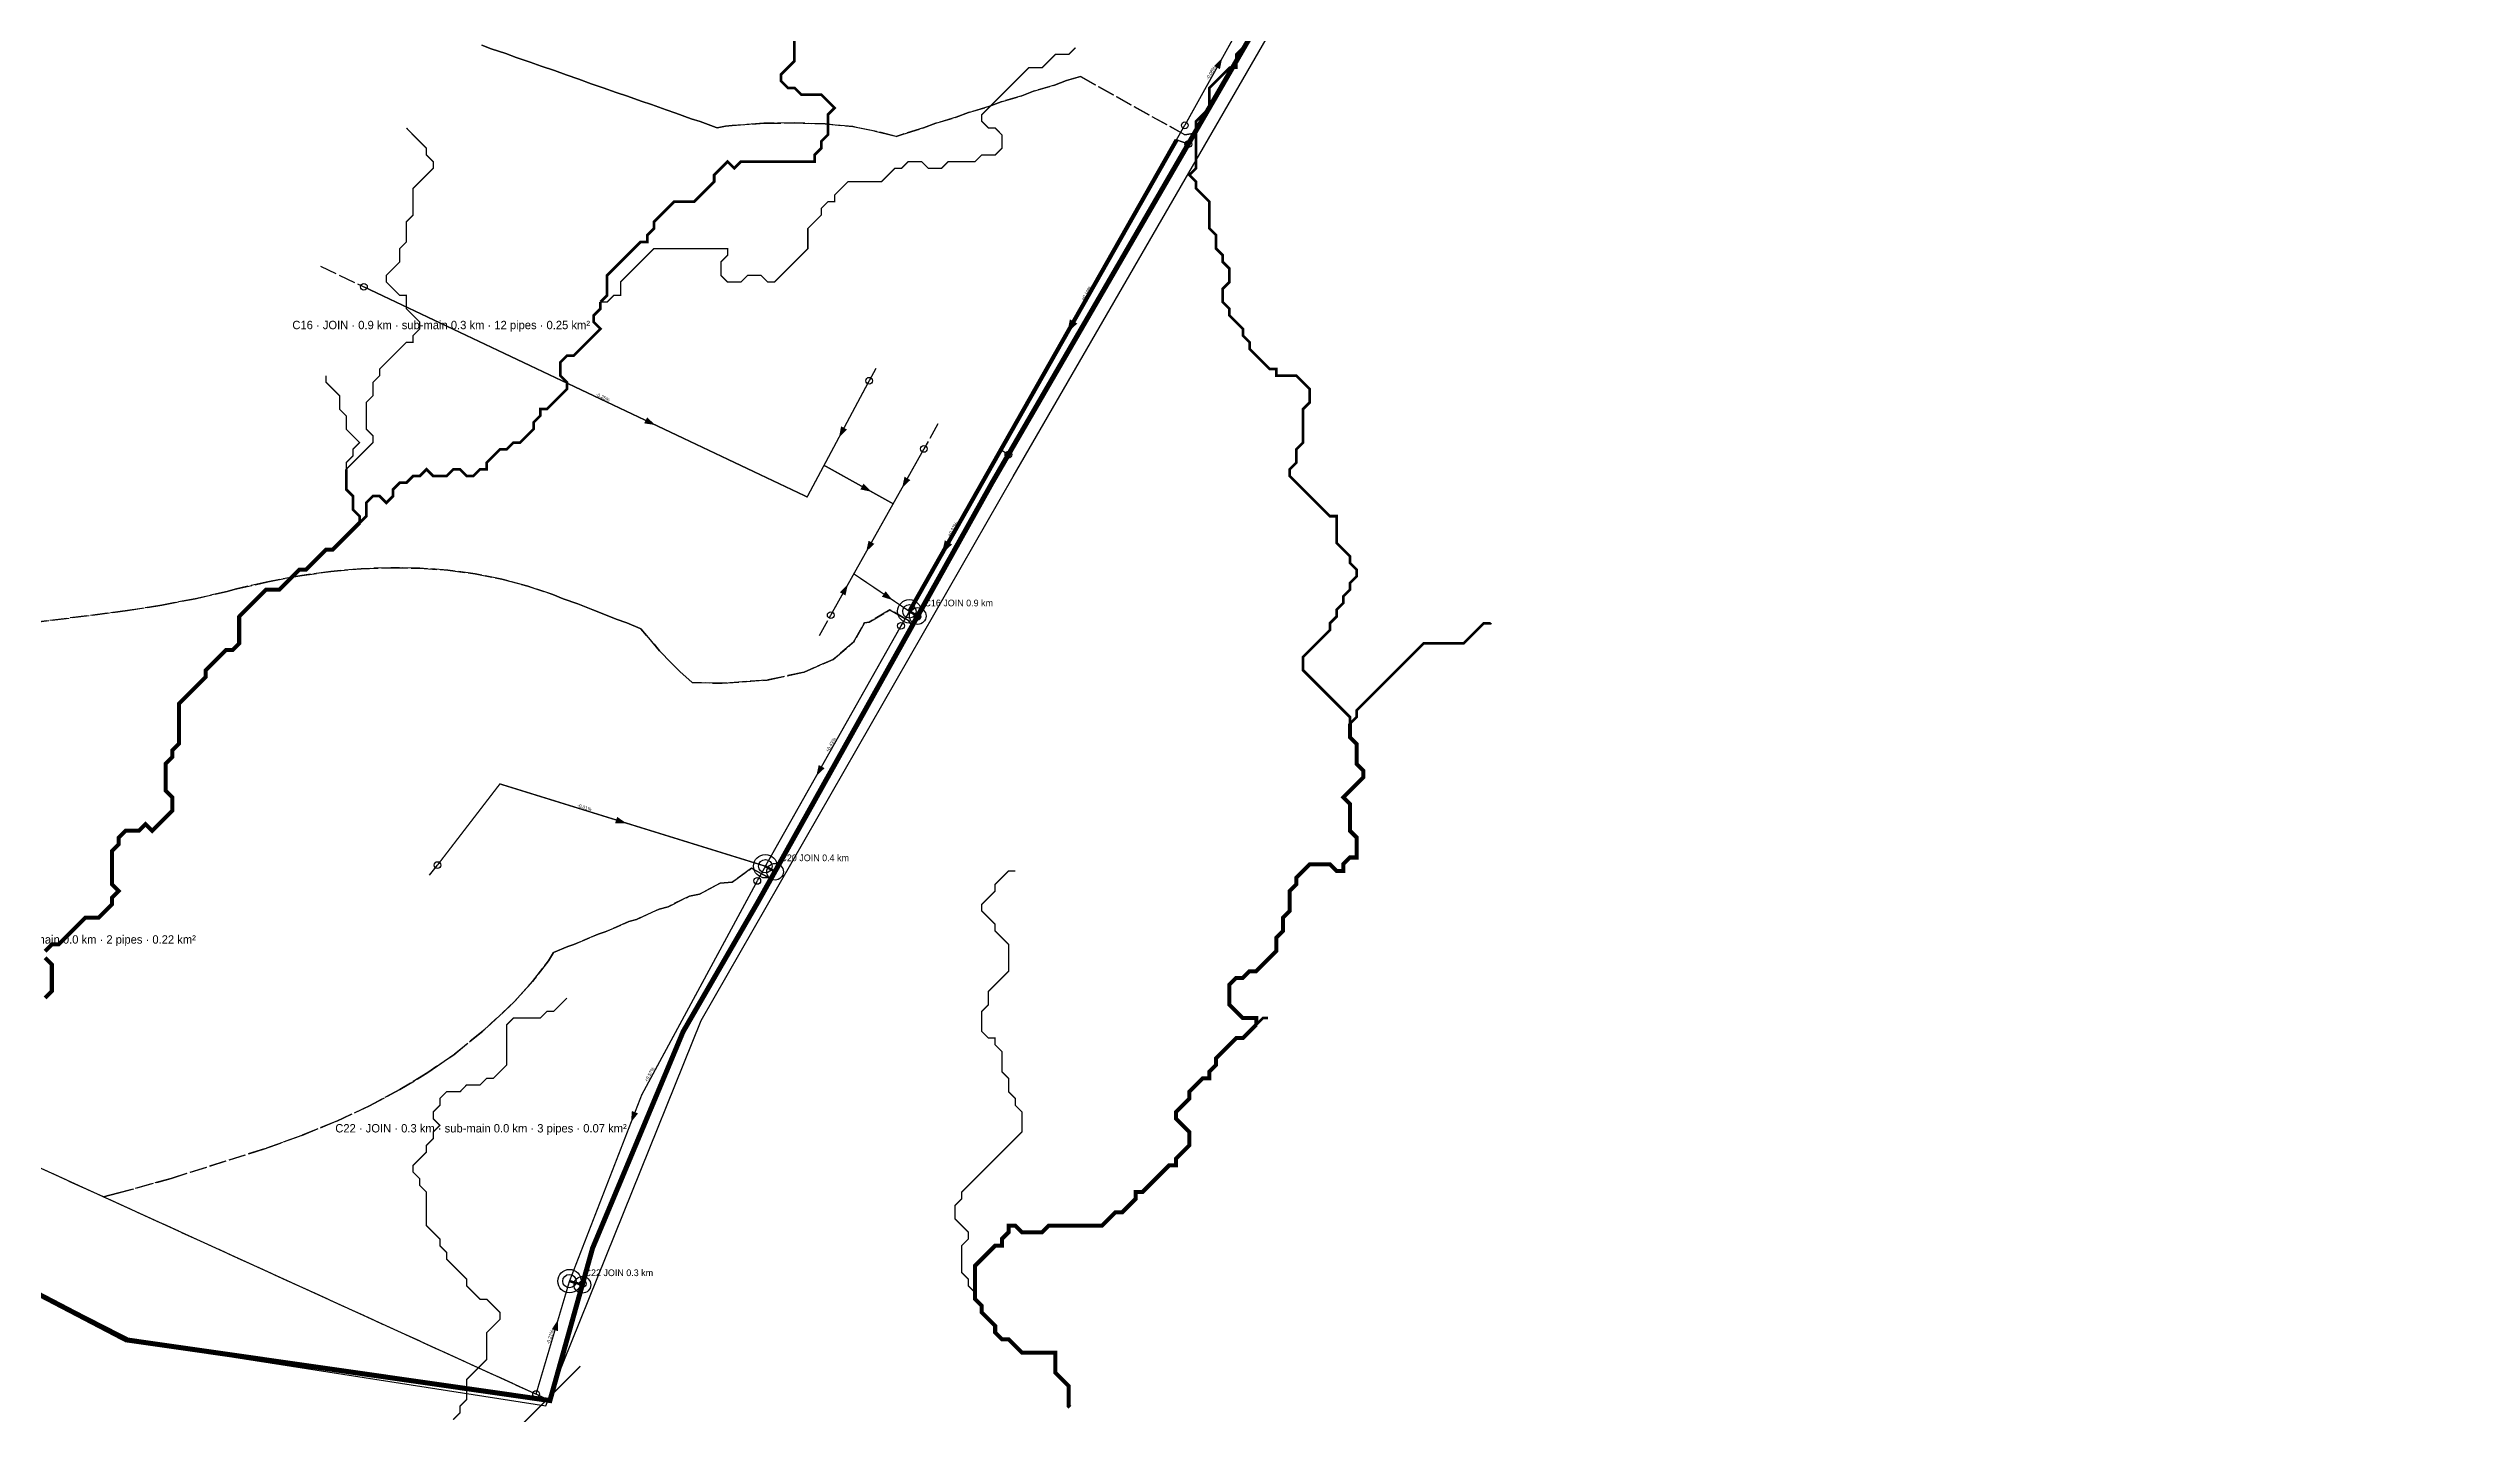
# Model space of a CAD drawing. Header units: metres. Extents: x 442821 to 452274, y 2561971 to 2571293.
# Drawn here: x 445417 to 446866, y 2563154 to 2563971 of the extents above; entities that cross this region are included whole.
import ezdxf
from ezdxf.enums import TextEntityAlignment as Align

# ---------------------------------------------------------------- set-up
doc = ezdxf.new("R2010")
doc.units = ezdxf.units.M
doc.header["$LTSCALE"] = 8
doc.linetypes.add('DASHDOT', pattern=[3.556, 2.54, -0.508, 0, -0.508])
doc.linetypes.add('DASHED', pattern=[1.524, 1.27, -0.254])
for name, color, linetype in [('A_ARROWS', 7, 'Continuous'), ('A_BRANCH', 7, 'Continuous'), ('A_BUILT_2006', 252, 'Continuous'), ('A_CATCH_LABEL', 7, 'Continuous'), ('A_CATCHMENTS', 7, 'Continuous'), ('A_ENVELOPE', 3, 'Continuous'), ('A_GRADIENT', 8, 'Continuous'), ('A_HEAD_GAP', 8, 'Continuous'), ('A_HEADS', 8, 'Continuous'), ('A_JOIN_LINK', 6, 'Continuous'), ('A_LATERAL', 7, 'Continuous'), ('A_MAIN_PIPE', 5, 'Continuous'), ('A_OUTLET_LABEL', 7, 'Continuous'), ('A_OUTLETS', 7, 'Continuous'), ('A_STREAMS', 5, 'Continuous'), ('A_SUBMAIN', 7, 'Continuous')]:
    doc.layers.add(name, color=color, linetype=linetype)

msp = doc.modelspace()

# ---------------------------------------------------------------- linework, layer by layer
at = {"layer": 'A_ARROWS', "color": 3}
for points in [[(446119, 2563965.1), (446117.7, 2563958.5), (446114.2, 2563960.4)], [(445876.4, 2563535.9), (445877.8, 2563542.4), (445881.3, 2563540.5)], [(445762.8, 2563507.6), (445756.1, 2563507.6), (445757.3, 2563511.4)]]:
    msp.add_solid(points, dxfattribs=at)
at = {"layer": 'A_ARROWS', "color": 1}
for points in [[(446026.3, 2563800.7), (446028, 2563808.9), (446032.4, 2563806.4)], [(445780.1, 2563745.7), (445773.5, 2563746.7), (445775.2, 2563750.3)], [(445889.9, 2563738.3), (445891.2, 2563744.9), (445894.7, 2563743)], [(445909.3, 2563705.8), (445902.7, 2563707.2), (445904.6, 2563710.7)], [(445927.7, 2563708.2), (445929.1, 2563714.8), (445932.6, 2563712.8)], [(445906.2, 2563670), (445907.6, 2563676.5), (445911.1, 2563674.6)], [(445951.4, 2563668.6), (445953.2, 2563676.8), (445957.5, 2563674.3)], [(445895.2, 2563650.3), (445893.8, 2563643.8), (445890.4, 2563645.7)], [(445922, 2563641), (445915.6, 2563643), (445917.8, 2563646.3)]]:
    msp.add_solid(points, dxfattribs=at)
at = {"layer": 'A_ARROWS', "color": 2}
for points in [[(445765.6, 2563328.8), (445766.1, 2563335.5), (445769.8, 2563334.1)], [(445721.9, 2563210.6), (445722, 2563203.9), (445718.2, 2563205)]]:
    msp.add_solid(points, dxfattribs=at)
at = {"layer": 'A_BRANCH', "color": 3, "linetype": 'DASHED', "const_width": 0.8}
for points in [[(446096.7, 2563924.9), (446130.7, 2563986)], [(445927, 2563625.6), (445845.9, 2563481.9)]]:
    msp.add_lwpolyline(points, dxfattribs=at)
at = {"layer": 'A_BRANCH', "color": 2, "const_width": 0.8}
msp.add_lwpolyline([(445841.1, 2563473.1), (445772, 2563345.2), (445728.8, 2563233.8)], dxfattribs=at)
at = {"layer": 'A_BUILT_2006', "color": 252}
msp.add_lwpolyline([(444423.4, 2563343.2), (444431.5, 2563355.3), (444572.9, 2563267.8), (444295.2, 2562786.9), (444363.1, 2562577.1), (444377.7, 2562576.5), (444569.2, 2562604), (444800.1, 2562694.3), (445148.7, 2563361.2), (445469.4, 2563197.5), (445714.6, 2563159.3), (445807.5, 2563389.7), (445994.1, 2563715), (446180.6, 2564037.7), (446320.8, 2564284.9), (446551.4, 2564695.1), (447061.6, 2565726.9)], dxfattribs=at)
at = {"layer": 'A_CATCHMENTS', "color": 3, "linetype": 'DASHED'}
for points in [[(446145.9, 2563995.1), (446102.6, 2563920.3), (446096.8, 2563919.2), (446034.3, 2563954), (446025.9, 2563951.7), (446018.8, 2563948.9), (446006.3, 2563945.3), (445999.2, 2563942.5), (445986.8, 2563938.9), (445979.6, 2563936.1), (445967.3, 2563932.5), (445960, 2563929.8), (445947.8, 2563926.1), (445940.4, 2563923.4), (445928.3, 2563919.7), (445924.1, 2563918.2), (445912.3, 2563921.3), (445898.3, 2563924.1), (445881.6, 2563925.7), (445863.4, 2563926.4), (445844.9, 2563926.1), (445826.1, 2563924.8), (445822, 2563924.3), (445817, 2563923.4), (445816.5, 2563923.6), (445807, 2563927.1), (445801.5, 2563928.8), (445792.4, 2563932.2), (445786.6, 2563934.1), (445777.9, 2563937.3), (445771.7, 2563939.3), (445763.4, 2563942.4), (445756.7, 2563944.5), (445748.9, 2563947.4), (445741.8, 2563949.7), (445734.4, 2563952.5), (445726.8, 2563955), (445719.9, 2563957.6), (445719.9, 2563957.6), (445711.9, 2563960.2), (445705.3, 2563962.7), (445697, 2563965.4), (445690.8, 2563967.8), (445682, 2563970.6), (445676.3, 2563972.8)], [(445213.9, 2563602.8), (445464.5, 2563634.7), (445485.1, 2563638), (445505, 2563641.8), (445524.1, 2563646.2), (445528.9, 2563647.5), (445548.4, 2563652), (445567.5, 2563655.6), (445586.1, 2563658.1), (445604.3, 2563659.8), (445622, 2563660.4), (445639.3, 2563660.1), (445656.1, 2563658.9), (445672.5, 2563656.7), (445688.4, 2563653.5), (445703.9, 2563649.4), (445718.9, 2563644.3), (445725, 2563641.8), (445733.7, 2563638.8), (445742.7, 2563635.1), (445748.4, 2563633.1), (445756.8, 2563629.6), (445763.1, 2563627.4), (445771, 2563624), (445771.5, 2563623.9), (445782.7, 2563610.6), (445794.7, 2563598.3), (445802.2, 2563591.7), (445820, 2563591.3), (445847, 2563593.2), (445869.2, 2563598), (445886.4, 2563605.5), (445898.7, 2563615.8), (445905.2, 2563627.4), (445907.9, 2563627.8), (445920.4, 2563635.1), (445931.7, 2563628.7), (445933.6, 2563625.4), (445875.2, 2563520.9), (445849.3, 2563474.3), (445837.6, 2563480.7), (445826.1, 2563472.3), (445818.9, 2563471.7), (445806.6, 2563465.1), (445800.6, 2563463.9), (445787.7, 2563457.7), (445782.4, 2563456.3), (445768.9, 2563450.1), (445764.2, 2563448.8), (445750.1, 2563442.6), (445746, 2563441.3), (445731.4, 2563435), (445727.8, 2563433.9), (445719.2, 2563430.2), (445716.2, 2563425.4), (445706.7, 2563412.9), (445696, 2563401), (445696, 2563401), (445677.4, 2563383.6), (445659.6, 2563369.2), (445644.1, 2563358.5), (445627.4, 2563348.3), (445609.2, 2563338.6), (445589.6, 2563329.5), (445568.7, 2563320.9), (445546.4, 2563312.9), (445490.6, 2563295.2), (445458.6, 2563286.3), (445450.1, 2563284.2), (445244.5, 2563377.9)]]:
    msp.add_lwpolyline(points, dxfattribs=at)
at = {"layer": 'A_CATCHMENTS', "color": 1, "linetype": 'DASHED'}
msp.add_lwpolyline([(445676.3, 2563972.8), (445682, 2563970.6), (445690.8, 2563967.8), (445697, 2563965.4), (445705.3, 2563962.7), (445711.9, 2563960.2), (445719.9, 2563957.6), (445726.8, 2563955), (445734.4, 2563952.5), (445741.8, 2563949.7), (445748.9, 2563947.4), (445756.7, 2563944.5), (445763.4, 2563942.4), (445771.7, 2563939.3), (445777.9, 2563937.3), (445786.6, 2563934.1), (445792.4, 2563932.2), (445801.5, 2563928.8), (445807, 2563927.1), (445816.5, 2563923.6), (445817, 2563923.4), (445822, 2563924.3), (445826.1, 2563924.8), (445844.9, 2563926.1), (445863.4, 2563926.4), (445881.6, 2563925.7), (445898.3, 2563924.1), (445912.3, 2563921.3), (445924.1, 2563918.2), (445928.3, 2563919.7), (445940.4, 2563923.4), (445947.8, 2563926.1), (445960, 2563929.8), (445967.3, 2563932.5), (445979.6, 2563936.1), (445986.8, 2563938.9), (445999.2, 2563942.5), (446006.3, 2563945.3), (446018.8, 2563948.9), (446025.9, 2563951.7), (446034.3, 2563954), (446096.8, 2563919.2), (446102.6, 2563920.3), (446098.8, 2563913.7), (445991.2, 2563728), (445981.3, 2563710.9), (445936.8, 2563631.1), (445933.6, 2563625.4), (445931.7, 2563628.7), (445920.4, 2563635.1), (445907.9, 2563627.8), (445907.9, 2563627.8), (445905.2, 2563627.4), (445898.7, 2563615.8), (445886.4, 2563605.5), (445869.2, 2563598), (445847, 2563593.2), (445820, 2563591.3), (445802.2, 2563591.7), (445794.7, 2563598.3), (445782.7, 2563610.6), (445771.5, 2563623.9), (445771, 2563624), (445763.1, 2563627.4), (445756.8, 2563629.6), (445748.4, 2563633.1), (445742.7, 2563635.1), (445733.7, 2563638.8), (445725, 2563641.8), (445718.9, 2563644.3), (445703.9, 2563649.4), (445688.4, 2563653.5), (445672.5, 2563656.7), (445656.1, 2563658.9), (445639.3, 2563660.1), (445622, 2563660.4), (445604.3, 2563659.8), (445586.1, 2563658.1), (445567.5, 2563655.6), (445548.4, 2563652), (445528.9, 2563647.5), (445524.1, 2563646.2), (445505, 2563641.8), (445485.1, 2563638), (445464.5, 2563634.7), (445213.9, 2563602.8)], dxfattribs=at)
at = {"layer": 'A_CATCHMENTS', "color": 2, "linetype": 'DASHED'}
msp.add_lwpolyline([(445568.7, 2563320.9), (445589.6, 2563329.5), (445609.2, 2563338.6), (445627.4, 2563348.3), (445644.1, 2563358.5), (445659.6, 2563369.2), (445677.4, 2563383.6), (445696, 2563401), (445706.7, 2563412.9), (445716.2, 2563425.4), (445719.2, 2563430.2), (445727.8, 2563433.9), (445731.4, 2563435), (445746, 2563441.3), (445750.1, 2563442.6), (445764.2, 2563448.8), (445768.9, 2563450.1), (445782.4, 2563456.3), (445787.7, 2563457.7), (445800.6, 2563463.9), (445806.6, 2563465.1), (445818.9, 2563471.7), (445826.1, 2563472.3), (445837.6, 2563480.7), (445849.3, 2563474.3), (445841.6, 2563460.7), (445796.7, 2563382.9), (445742.6, 2563253.5), (445736.7, 2563232.2), (445717.1, 2563162.4), (445450.1, 2563284.2), (445458.6, 2563286.3), (445490.6, 2563295.2), (445546.4, 2563312.9), (445568.7, 2563320.9)], close=True, dxfattribs=at)
at = {"layer": 'A_ENVELOPE', "color": 3}
msp.add_lwpolyline([(446687.5, 2565015.6), (446628.6, 2564893.4), (446563.7, 2564758.7), (446544.7, 2564719.1), (446459.2, 2564552.4), (446431.5, 2564503.8), (446340, 2564343.2), (446237.3, 2564159), (446145.9, 2563995.1), (446098.8, 2563913.7), (445991.2, 2563728), (445981.3, 2563710.9), (445936.8, 2563631.1), (445875.2, 2563520.9), (445841.6, 2563460.7), (445796.7, 2563382.9), (445742.6, 2563253.5), (445736.7, 2563232.2), (445717.1, 2563162.4), (445244.5, 2563377.9), (444873.7, 2562270.3), (443922.9, 2562555.5), (443114.8, 2564922.9)], dxfattribs=at)
at = {"layer": 'A_HEAD_GAP', "color": 8, "linetype": 'DASHED'}
for points in [[(446091.8, 2563916.2), (446096.7, 2563924.9)], [(445580, 2563840.6), (445605.9, 2563828.3)], [(445911.9, 2563779.4), (445908, 2563772.2)], [(445949.1, 2563746.5), (445940.7, 2563731.4)], [(445878.2, 2563619.9), (445885, 2563632)], [(445932, 2563634.3), (445927, 2563625.6)], [(445645.2, 2563476.5), (445649.9, 2563482.6)], [(445845.9, 2563481.9), (445841.1, 2563473.1)]]:
    msp.add_lwpolyline(points, dxfattribs=at)
at = {"layer": 'A_HEADS', "color": 3}
for centre in [(446096.7, 2563924.9), (445927, 2563625.6), (445649.9, 2563482.6)]:
    msp.add_circle(centre, 2, dxfattribs=at)
at = {"layer": 'A_HEADS', "color": 1}
for centre in [(446098.8, 2563913.7), (445605.9, 2563828.3), (445908, 2563772.2), (445940.7, 2563731.4), (445991.2, 2563728), (445885, 2563632), (445936.8, 2563631.1)]:
    msp.add_circle(centre, 2, dxfattribs=at)
at = {"layer": 'A_HEADS', "color": 2}
for centre in [(445841.1, 2563473.1), (445736.7, 2563232.2), (445708.8, 2563166.3)]:
    msp.add_circle(centre, 2, dxfattribs=at)
at = {"layer": 'A_JOIN_LINK', "color": 6, "const_width": 1.5}
for points in [[(445932, 2563634.3), (445937, 2563631.5)], [(445845.9, 2563481.9), (445851.7, 2563478.6)], [(445728.8, 2563233.8), (445736.5, 2563231.6)]]:
    msp.add_lwpolyline(points, dxfattribs=at)
at = {"layer": 'A_JOIN_LINK', "color": 6}
for centre in [(445937, 2563631.5), (445851.7, 2563478.6), (445736.5, 2563231.6)]:
    msp.add_circle(centre, 5, dxfattribs=at)
at = {"layer": 'A_LATERAL', "color": 1, "linetype": 'DASHED', "const_width": 0.8}
for points in [[(446098.8, 2563913.7), (446091.8, 2563916.2)], [(445908, 2563772.2), (445881, 2563721.6)], [(445936.8, 2563631.1), (445932, 2563634.3)]]:
    msp.add_lwpolyline(points, dxfattribs=at)
at = {"layer": 'A_LATERAL', "color": 1, "linetype": 'DASHDOT', "const_width": 0.8}
for points in [[(445605.9, 2563828.3), (445870.9, 2563702.7), (445881, 2563721.6)], [(445991.2, 2563728), (445986.7, 2563730.9)], [(445885, 2563632), (445898.8, 2563656.7)], [(445898.8, 2563656.7), (445932, 2563634.3)]]:
    msp.add_lwpolyline(points, dxfattribs=at)
at = {"layer": 'A_LATERAL', "color": 1, "const_width": 0.8}
for points in [[(445940.7, 2563731.4), (445922.3, 2563698.6)], [(445881, 2563721.6), (445922.3, 2563698.6)], [(445922.3, 2563698.6), (445898.8, 2563656.7)]]:
    msp.add_lwpolyline(points, dxfattribs=at)
at = {"layer": 'A_LATERAL', "color": 3, "linetype": 'DASHED', "const_width": 0.8}
msp.add_lwpolyline([(445649.9, 2563482.6), (445687.2, 2563531.1), (445845.9, 2563481.9)], dxfattribs=at)
at = {"layer": 'A_LATERAL', "color": 2, "linetype": 'DASHDOT', "const_width": 0.8}
for points in [[(445708.8, 2563166.3), (445728.8, 2563233.8)], [(445736.7, 2563232.2), (445728.8, 2563233.8)]]:
    msp.add_lwpolyline(points, dxfattribs=at)
at = {"layer": 'A_MAIN_PIPE', "color": 5, "const_width": 3}
msp.add_lwpolyline([(446687.5, 2565015.6), (446544.7, 2564719.1), (446459.2, 2564552.4), (446340, 2564343.2), (446145.9, 2563995.1), (445981.3, 2563710.9), (445841.6, 2563460.7), (445796.7, 2563382.9), (445742.6, 2563253.5), (445717.1, 2563162.4), (445463.7, 2563198.7), (445149.7, 2563362.7), (444801.7, 2562690.4), (444568.5, 2562596.8), (444339.2, 2562571.3), (444291.8, 2562785.1), (444572.7, 2563268), (444431.5, 2563355.6), (444423, 2563343.3)], dxfattribs=at)
at = {"layer": 'A_OUTLETS', "color": 5}
for centre, radius in [((445932, 2563634.3), 7), ((445932, 2563634.3), 4), ((445845.9, 2563481.9), 7), ((445845.9, 2563481.9), 4), ((445728.8, 2563233.8), 7), ((445728.8, 2563233.8), 4)]:
    msp.add_circle(centre, radius, dxfattribs=at)
at = {"layer": 'A_STREAMS', "color": 5}
for points, const_width in [([(445863.3, 2563975.3), (445863.3, 2563971.3), (445863.3, 2563967.3), (445863.3, 2563963.3), (445859.3, 2563959.3), (445855.3, 2563955.3), (445855.3, 2563951.3), (445859.3, 2563947.3), (445863.3, 2563947.3), (445867.3, 2563943.3), (445871.3, 2563943.3), (445875.3, 2563943.3), (445879.3, 2563943.3), (445883.3, 2563939.3), (445887.3, 2563935.3), (445883.3, 2563931.3), (445883.3, 2563927.3), (445883.3, 2563923.3), (445883.3, 2563919.2), (445879.3, 2563915.2), (445879.3, 2563911.2), (445875.3, 2563907.2), (445875.3, 2563903.2), (445871.3, 2563903.2), (445867.3, 2563903.2), (445863.3, 2563903.2), (445859.3, 2563903.2), (445855.3, 2563903.2), (445851.3, 2563903.2), (445847.3, 2563903.2), (445843.3, 2563903.2), (445839.3, 2563903.2), (445835.3, 2563903.2), (445831.3, 2563903.2), (445827.3, 2563899.2), (445823.3, 2563903.2), (445819.3, 2563899.2), (445815.3, 2563895.2), (445815.3, 2563891.2), (445811.3, 2563887.2), (445807.3, 2563883.2), (445803.3, 2563879.2), (445799.3, 2563879.2), (445795.3, 2563879.2), (445791.3, 2563879.2), (445787.3, 2563875.2), (445783.3, 2563871.2), (445779.3, 2563867.2), (445779.3, 2563863.2), (445775.3, 2563859.2), (445775.3, 2563855.2), (445771.3, 2563855.2), (445767.3, 2563851.2), (445763.3, 2563847.2), (445759.3, 2563843.2), (445755.3, 2563839.2), (445751.3, 2563835.2), (445751.3, 2563831.2), (445751.3, 2563827.2), (445751.3, 2563823.2), (445747.3, 2563819.2)], 1.6), ([(446031.3, 2563971.3), (446027.3, 2563967.3), (446023.3, 2563967.3), (446019.3, 2563967.3), (446015.3, 2563963.3), (446011.3, 2563959.3), (446007.3, 2563959.3), (446003.3, 2563959.3), (445999.3, 2563955.3), (445995.3, 2563951.3), (445991.3, 2563947.3), (445987.3, 2563943.3), (445983.3, 2563939.3), (445979.3, 2563935.3), (445975.3, 2563931.3), (445975.3, 2563927.3), (445979.3, 2563923.3), (445983.3, 2563923.3), (445987.3, 2563919.2), (445987.3, 2563915.2), (445987.3, 2563911.2), (445983.3, 2563907.2), (445979.3, 2563907.2), (445975.3, 2563907.2), (445971.3, 2563903.2), (445967.3, 2563903.2), (445963.3, 2563903.2), (445959.3, 2563903.2), (445955.3, 2563903.2), (445951.3, 2563899.2), (445947.3, 2563899.2), (445943.3, 2563899.2), (445939.3, 2563903.2), (445935.3, 2563903.2), (445931.3, 2563903.2), (445927.3, 2563899.2), (445923.3, 2563899.2), (445919.3, 2563895.2), (445915.3, 2563891.2), (445911.3, 2563891.2), (445907.3, 2563891.2), (445903.3, 2563891.2), (445899.3, 2563891.2), (445895.3, 2563891.2), (445891.3, 2563887.2), (445887.3, 2563883.2), (445887.3, 2563879.2), (445883.3, 2563879.2), (445879.3, 2563875.2), (445879.3, 2563871.2), (445875.3, 2563867.2), (445871.3, 2563863.2), (445871.3, 2563859.2), (445871.3, 2563855.2), (445871.3, 2563851.2), (445867.3, 2563847.2), (445863.3, 2563843.2), (445859.3, 2563839.2), (445855.3, 2563835.2), (445851.3, 2563831.2), (445847.3, 2563831.2), (445843.3, 2563835.2), (445839.3, 2563835.2), (445835.3, 2563835.2), (445831.3, 2563831.2), (445827.3, 2563831.2), (445823.3, 2563831.2), (445819.3, 2563835.2), (445819.3, 2563839.2), (445819.3, 2563843.2), (445823.3, 2563847.2), (445823.3, 2563851.2), (445819.3, 2563851.2), (445815.3, 2563851.2), (445811.3, 2563851.2), (445807.3, 2563851.2), (445803.3, 2563851.2), (445799.3, 2563851.2), (445795.3, 2563851.2), (445791.3, 2563851.2), (445787.3, 2563851.2), (445783.3, 2563851.2), (445779.3, 2563851.2), (445775.3, 2563847.2), (445771.3, 2563843.2), (445767.3, 2563839.2), (445763.3, 2563835.2), (445759.3, 2563831.2), (445759.3, 2563827.2), (445759.3, 2563823.2), (445755.3, 2563823.2), (445751.3, 2563819.2), (445747.3, 2563819.2)], 0.8), ([(446135.4, 2563975.3), (446131.4, 2563971.3), (446127.4, 2563967.3), (446127.4, 2563963.3), (446127.4, 2563959.3), (446123.4, 2563959.3), (446119.4, 2563955.3), (446115.4, 2563951.3), (446111.4, 2563947.3), (446111.4, 2563943.3), (446111.4, 2563939.3), (446111.4, 2563935.3), (446107.4, 2563931.3), (446103.4, 2563927.3), (446103.4, 2563923.3), (446103.4, 2563919.2), (446103.4, 2563915.2), (446103.4, 2563911.2), (446103.4, 2563907.2), (446103.4, 2563903.2), (446103.4, 2563899.2), (446099.4, 2563895.2), (446103.4, 2563891.2), (446103.4, 2563887.2), (446107.4, 2563883.2), (446111.4, 2563879.2), (446111.4, 2563875.2), (446111.4, 2563871.2), (446111.4, 2563867.2), (446111.4, 2563863.2), (446115.4, 2563859.2), (446115.4, 2563855.2), (446115.4, 2563851.2), (446119.4, 2563847.2), (446119.4, 2563843.2), (446123.4, 2563839.2), (446123.4, 2563835.2), (446123.4, 2563831.2), (446119.4, 2563827.2), (446119.4, 2563823.2), (446119.4, 2563819.2), (446123.4, 2563815.2), (446123.4, 2563811.2), (446127.4, 2563807.2), (446131.4, 2563803.2), (446131.4, 2563799.2), (446135.4, 2563795.2), (446135.4, 2563791.2), (446139.4, 2563787.2), (446143.4, 2563783.2), (446147.4, 2563779.2), (446151.4, 2563779.2), (446151.4, 2563775.2), (446155.4, 2563775.2), (446159.4, 2563775.2), (446163.4, 2563775.2), (446167.4, 2563771.2), (446171.4, 2563767.2), (446171.4, 2563763.2), (446171.4, 2563759.2), (446167.4, 2563755.2), (446167.4, 2563751.2), (446167.4, 2563747.2), (446167.4, 2563743.2), (446167.4, 2563739.2), (446167.4, 2563735.2), (446163.4, 2563731.2), (446163.4, 2563727.2), (446163.4, 2563723.2), (446159.4, 2563719.2), (446159.4, 2563715.2), (446163.4, 2563711.2), (446167.4, 2563707.2), (446171.4, 2563703.2), (446175.4, 2563699.2), (446179.4, 2563695.2), (446183.4, 2563691.2), (446187.4, 2563691.2), (446187.4, 2563687.2), (446187.4, 2563683.2), (446187.4, 2563679.2), (446187.4, 2563675.2), (446191.4, 2563671.2), (446195.4, 2563667.2), (446195.4, 2563663.2), (446199.4, 2563659.2), (446199.4, 2563655.2), (446195.4, 2563651.2), (446195.4, 2563647.2), (446191.4, 2563643.2), (446191.4, 2563639.2), (446187.4, 2563635.2), (446187.4, 2563631.1), (446183.4, 2563627.1), (446183.4, 2563623.1), (446179.4, 2563619.1), (446175.4, 2563615.1), (446171.4, 2563611.1), (446167.4, 2563607.1), (446167.4, 2563603.1), (446167.4, 2563599.1), (446171.4, 2563595.1), (446175.4, 2563591.1), (446179.4, 2563587.1), (446183.4, 2563583.1), (446187.4, 2563579.1), (446191.4, 2563575.1), (446195.4, 2563571.1), (446195.4, 2563567.1)], 1.6), ([(445631.3, 2563923.3), (445635.3, 2563919.2), (445639.3, 2563915.2), (445643.3, 2563911.2), (445643.3, 2563907.2), (445647.3, 2563903.2), (445647.3, 2563899.2), (445643.3, 2563895.2), (445639.3, 2563891.2), (445635.3, 2563887.2), (445635.3, 2563883.2), (445635.3, 2563879.2), (445635.3, 2563875.2), (445635.3, 2563871.2), (445631.3, 2563867.2), (445631.3, 2563863.2), (445631.3, 2563859.2), (445631.3, 2563855.2), (445627.3, 2563851.2), (445627.3, 2563847.2), (445627.3, 2563843.2), (445623.3, 2563839.2), (445619.3, 2563835.2), (445619.3, 2563831.2), (445623.3, 2563827.2), (445627.3, 2563823.2), (445631.3, 2563823.2), (445631.3, 2563819.2), (445631.3, 2563815.2), (445635.3, 2563811.2), (445639.3, 2563807.2), (445639.3, 2563803.2), (445635.3, 2563799.2), (445635.3, 2563795.2), (445631.3, 2563795.2), (445627.3, 2563791.2), (445623.3, 2563787.2), (445619.3, 2563783.2), (445615.3, 2563779.2), (445615.3, 2563775.2), (445611.3, 2563771.2), (445611.3, 2563767.2), (445611.3, 2563763.2), (445607.3, 2563759.2), (445607.3, 2563755.2), (445607.3, 2563751.2), (445607.3, 2563747.2), (445607.3, 2563743.2), (445611.3, 2563739.2), (445611.3, 2563735.2), (445607.3, 2563731.2), (445603.3, 2563727.2), (445599.3, 2563723.2), (445595.3, 2563719.2)], 0.8), ([(445747.3, 2563819.2), (445747.3, 2563815.2), (445743.3, 2563811.2), (445743.3, 2563807.2), (445747.3, 2563803.2), (445743.3, 2563799.2), (445739.3, 2563795.2), (445735.3, 2563791.2), (445731.3, 2563787.2), (445727.3, 2563787.2), (445723.3, 2563783.2), (445723.3, 2563779.2), (445723.3, 2563775.2), (445727.3, 2563771.2), (445727.3, 2563767.2), (445723.3, 2563763.2), (445719.3, 2563759.2), (445715.3, 2563755.2), (445711.3, 2563755.2), (445711.3, 2563751.2), (445707.3, 2563747.2), (445707.3, 2563743.2), (445703.3, 2563739.2), (445699.3, 2563735.2), (445695.3, 2563735.2), (445691.3, 2563731.2), (445687.3, 2563731.2), (445683.3, 2563727.2), (445679.3, 2563723.2), (445679.3, 2563719.2), (445675.3, 2563719.2), (445671.3, 2563715.2), (445667.3, 2563715.2), (445663.3, 2563719.2), (445659.3, 2563719.2), (445655.3, 2563715.2), (445651.3, 2563715.2), (445647.3, 2563715.2), (445643.3, 2563719.2), (445639.3, 2563715.2), (445635.3, 2563715.2), (445631.3, 2563711.2), (445627.3, 2563711.2), (445623.3, 2563707.2), (445623.3, 2563703.2), (445619.3, 2563699.2), (445615.3, 2563703.2), (445611.3, 2563703.2), (445607.3, 2563699.2), (445607.3, 2563695.2), (445607.3, 2563691.2), (445603.3, 2563687.2)], 1.6), ([(445583.3, 2563775.2), (445583.3, 2563771.2), (445587.3, 2563767.2), (445591.3, 2563763.2), (445591.3, 2563759.2), (445591.3, 2563755.2), (445595.3, 2563751.2), (445595.3, 2563747.2), (445595.3, 2563743.2), (445599.3, 2563739.2), (445603.3, 2563735.2), (445599.3, 2563731.2), (445599.3, 2563727.2), (445595.3, 2563723.2), (445595.3, 2563719.2)], 0.8), ([(445595.3, 2563719.2), (445595.3, 2563715.2), (445595.3, 2563711.2), (445595.3, 2563707.2), (445599.3, 2563703.2), (445599.3, 2563699.2), (445599.3, 2563695.2), (445603.3, 2563691.2), (445603.3, 2563687.2)], 1.6), ([(445603.3, 2563687.2), (445599.3, 2563683.2), (445595.3, 2563679.2), (445591.3, 2563675.2), (445587.3, 2563671.2), (445583.3, 2563671.2), (445579.3, 2563667.2), (445575.3, 2563663.2), (445571.3, 2563659.2), (445567.3, 2563659.2), (445563.3, 2563655.2), (445559.3, 2563651.2), (445555.3, 2563647.2), (445551.3, 2563647.2), (445547.3, 2563647.2), (445543.3, 2563643.2), (445539.3, 2563639.2), (445535.3, 2563635.2), (445531.3, 2563631.1), (445531.3, 2563627.1), (445531.3, 2563623.1), (445531.3, 2563619.1), (445531.3, 2563615.1), (445527.3, 2563611.1), (445523.3, 2563611.1), (445519.3, 2563607.1), (445515.3, 2563603.1), (445511.3, 2563599.1), (445511.3, 2563595.1), (445507.3, 2563591.1), (445503.3, 2563587.1), (445499.3, 2563583.1), (445495.3, 2563579.1), (445495.3, 2563575.1), (445495.3, 2563571.1), (445495.3, 2563567.1), (445495.3, 2563563.1), (445495.3, 2563559.1), (445495.3, 2563555.1), (445491.3, 2563551.1), (445491.3, 2563547.1), (445487.3, 2563543.1), (445487.3, 2563539.1), (445487.3, 2563535.1), (445487.3, 2563531.1), (445487.3, 2563527.1), (445491.3, 2563523.1), (445491.3, 2563519.1), (445491.3, 2563515.1), (445487.3, 2563511.1), (445483.3, 2563507.1), (445479.3, 2563503.1), (445475.3, 2563507.1), (445471.3, 2563503.1), (445467.3, 2563503.1), (445463.3, 2563503.1), (445459.3, 2563499.1), (445459.3, 2563495.1), (445455.3, 2563491.1), (445455.3, 2563487.1), (445455.3, 2563483.1), (445455.3, 2563479.1), (445455.3, 2563475.1), (445455.3, 2563471.1), (445459.3, 2563467.1), (445455.3, 2563463.1), (445455.3, 2563459.1), (445451.3, 2563455.1), (445447.3, 2563451.1), (445443.3, 2563451.1), (445439.3, 2563451.1), (445435.3, 2563447.1), (445431.3, 2563443.1), (445427.3, 2563439.1), (445423.3, 2563435.1), (445419.3, 2563435.1), (445415.3, 2563431.1)], 2.4), ([(446279.7, 2563627.5), (446279.4, 2563627.1), (446275.4, 2563627.1), (446271.4, 2563623.1), (446267.4, 2563619.1), (446263.4, 2563615.1), (446259.4, 2563615.1), (446255.4, 2563615.1), (446251.4, 2563615.1), (446247.4, 2563615.1), (446243.4, 2563615.1), (446239.4, 2563615.1), (446235.4, 2563611.1), (446231.4, 2563607.1), (446227.4, 2563603.1), (446223.4, 2563599.1), (446219.4, 2563595.1), (446215.4, 2563591.1), (446211.4, 2563587.1), (446207.4, 2563583.1), (446203.4, 2563579.1), (446199.4, 2563575.1), (446199.4, 2563571.1), (446195.4, 2563567.1)], 1.6), ([(446195.4, 2563567.1), (446195.4, 2563563.1), (446195.4, 2563559.1), (446199.4, 2563555.1), (446199.4, 2563551.1), (446199.4, 2563547.1), (446199.4, 2563543.1), (446203.4, 2563539.1), (446203.4, 2563535.1), (446199.4, 2563531.1), (446195.4, 2563527.1), (446191.4, 2563523.1), (446195.4, 2563519.1), (446195.4, 2563515.1), (446195.4, 2563511.1), (446195.4, 2563507.1), (446195.4, 2563503.1), (446199.4, 2563499.1), (446199.4, 2563495.1), (446199.4, 2563491.1), (446199.4, 2563487.1), (446195.4, 2563487.1), (446191.4, 2563483.1), (446191.4, 2563479.1), (446187.4, 2563479.1), (446183.4, 2563483.1), (446179.4, 2563483.1), (446175.4, 2563483.1), (446171.4, 2563483.1), (446167.4, 2563479.1), (446163.4, 2563475.1), (446163.4, 2563471.1), (446159.4, 2563467.1), (446159.4, 2563463.1), (446159.4, 2563459.1), (446159.4, 2563455.1), (446155.4, 2563451.1), (446155.4, 2563447.1), (446155.4, 2563443.1), (446151.4, 2563439.1), (446151.4, 2563435.1), (446151.4, 2563431.1), (446147.4, 2563427.1), (446143.4, 2563423.1), (446139.4, 2563419.1), (446135.4, 2563419.1), (446131.4, 2563415.1), (446127.4, 2563415.1), (446123.4, 2563411.1), (446123.4, 2563407.1), (446123.4, 2563403.1), (446123.4, 2563399.1), (446127.4, 2563395.1), (446131.4, 2563391.1), (446135.4, 2563391.1), (446139.4, 2563391.1), (446139.4, 2563387.1)], 2.4), ([(445995.3, 2563479.1), (445991.3, 2563479.1), (445987.3, 2563475.1), (445983.3, 2563471.1), (445983.3, 2563467.1), (445979.3, 2563463.1), (445975.3, 2563459.1), (445975.3, 2563455.1), (445979.3, 2563451.1), (445983.3, 2563447.1), (445983.3, 2563443.1), (445987.3, 2563439.1), (445991.3, 2563435.1), (445991.3, 2563431.1), (445991.3, 2563427.1), (445991.3, 2563423.1), (445991.3, 2563419.1), (445987.3, 2563415.1), (445983.3, 2563411.1), (445979.3, 2563407.1), (445979.3, 2563403.1), (445979.3, 2563399.1), (445975.3, 2563395.1), (445975.3, 2563391.1), (445975.3, 2563387.1), (445975.3, 2563383.1), (445979.3, 2563379.1), (445983.3, 2563379.1), (445983.3, 2563375.1), (445987.3, 2563371.1), (445987.3, 2563367.1), (445987.3, 2563363.1), (445987.3, 2563359.1), (445991.3, 2563355.1), (445991.3, 2563351.1), (445991.3, 2563347), (445995.3, 2563343), (445995.3, 2563339), (445999.3, 2563335), (445999.3, 2563331), (445999.3, 2563327), (445999.3, 2563323), (445995.3, 2563319), (445991.3, 2563315), (445987.3, 2563311), (445983.3, 2563307), (445979.3, 2563303), (445975.3, 2563299), (445971.3, 2563295), (445967.3, 2563291), (445963.3, 2563287), (445963.3, 2563283), (445959.3, 2563279), (445959.3, 2563275), (445959.3, 2563271), (445963.3, 2563267), (445967.3, 2563263), (445967.3, 2563259), (445963.3, 2563255), (445963.3, 2563251), (445963.3, 2563247), (445963.3, 2563243), (445963.3, 2563239), (445967.3, 2563235), (445967.3, 2563231), (445971.3, 2563227)], 0.8), ([(445415.3, 2563427.1), (445419.3, 2563423.1), (445419.3, 2563419.1), (445419.3, 2563415.1), (445419.3, 2563411.1), (445419.3, 2563407.1), (445415.3, 2563403.1)], 2.4), ([(445727.3, 2563403.1), (445723.3, 2563399.1), (445719.3, 2563395.1), (445715.3, 2563395.1), (445711.3, 2563391.1), (445707.3, 2563391.1), (445703.3, 2563391.1), (445699.3, 2563391.1), (445695.3, 2563391.1), (445691.3, 2563387.1), (445691.3, 2563383.1), (445691.3, 2563379.1), (445691.3, 2563375.1), (445691.3, 2563371.1), (445691.3, 2563367.1), (445691.3, 2563363.1), (445687.3, 2563359.1), (445683.3, 2563355.1), (445679.3, 2563355.1), (445675.3, 2563351.1), (445671.3, 2563351.1), (445667.3, 2563351.1), (445663.3, 2563347), (445659.3, 2563347), (445655.3, 2563347), (445651.3, 2563343), (445651.3, 2563339), (445647.3, 2563335), (445647.3, 2563331), (445651.3, 2563327), (445647.3, 2563323), (445647.3, 2563319), (445643.3, 2563315), (445643.3, 2563311), (445639.3, 2563307), (445635.3, 2563303), (445635.3, 2563299), (445639.3, 2563295), (445639.3, 2563291), (445643.3, 2563287), (445643.3, 2563283), (445643.3, 2563279), (445643.3, 2563275), (445643.3, 2563271), (445643.3, 2563267), (445647.3, 2563263), (445651.3, 2563259), (445651.3, 2563255), (445655.3, 2563251), (445655.3, 2563247), (445659.3, 2563243), (445663.3, 2563239), (445667.3, 2563235), (445667.3, 2563231), (445671.3, 2563227), (445675.3, 2563223), (445679.3, 2563223), (445683.3, 2563219), (445687.3, 2563215), (445687.3, 2563211), (445683.3, 2563207), (445679.3, 2563203), (445679.3, 2563199), (445679.3, 2563195), (445679.3, 2563191), (445679.3, 2563187), (445675.3, 2563183), (445671.3, 2563179), (445667.3, 2563175), (445667.3, 2563171), (445667.3, 2563167), (445667.3, 2563163), (445663.3, 2563159), (445663.3, 2563155), (445659.3, 2563151)], 0.8), ([(446146.4, 2563391.1), (446143.4, 2563391.1), (446139.4, 2563387.1)], 1.6), ([(446139.4, 2563387.1), (446135.4, 2563383.1), (446131.4, 2563379.1), (446127.4, 2563379.1), (446123.4, 2563375.1), (446119.4, 2563371.1), (446115.4, 2563367.1), (446115.4, 2563363.1), (446111.4, 2563359.1), (446111.4, 2563355.1), (446107.4, 2563355.1), (446103.4, 2563351.1), (446099.4, 2563347), (446099.4, 2563343), (446095.4, 2563339), (446091.4, 2563335), (446091.4, 2563331), (446095.4, 2563327), (446099.4, 2563323), (446099.4, 2563319), (446099.4, 2563315), (446095.4, 2563311), (446091.4, 2563307), (446091.4, 2563303), (446087.3, 2563303), (446083.3, 2563299), (446079.3, 2563295), (446075.3, 2563291), (446071.3, 2563287), (446067.3, 2563287), (446067.3, 2563283), (446063.3, 2563279), (446059.3, 2563275), (446055.3, 2563275), (446051.3, 2563271), (446047.3, 2563267), (446043.3, 2563267), (446039.3, 2563267), (446035.3, 2563267), (446031.3, 2563267), (446027.3, 2563267), (446023.3, 2563267), (446019.3, 2563267), (446015.3, 2563267), (446011.3, 2563263), (446007.3, 2563263), (446003.3, 2563263), (445999.3, 2563263), (445995.3, 2563267), (445991.3, 2563267), (445991.3, 2563263), (445987.3, 2563259), (445987.3, 2563255), (445983.3, 2563255), (445979.3, 2563251), (445975.3, 2563247), (445971.3, 2563243), (445971.3, 2563239), (445971.3, 2563235), (445971.3, 2563231), (445971.3, 2563227)], 2.4), ([(445971.3, 2563227), (445971.3, 2563223), (445975.3, 2563219), (445975.3, 2563215), (445979.3, 2563211), (445983.3, 2563207), (445983.3, 2563203), (445987.3, 2563199), (445991.3, 2563199), (445995.3, 2563195), (445999.3, 2563191), (446003.3, 2563191), (446007.3, 2563191), (446011.3, 2563191), (446015.3, 2563191), (446019.3, 2563191), (446019.3, 2563187), (446019.3, 2563183), (446019.3, 2563179), (446023.3, 2563175), (446027.3, 2563171), (446027.3, 2563167), (446027.3, 2563163), (446027.3, 2563159), (446028, 2563158.3)], 2.4), ([(445735.3, 2563183), (445731.3, 2563179), (445727.3, 2563175), (445723.3, 2563171), (445719.3, 2563167), (445715.3, 2563163), (445711.3, 2563159), (445707.3, 2563155), (445703.3, 2563151), (445699.3, 2563147), (445695.3, 2563143), (445691.3, 2563139), (445687.3, 2563135), (445683.3, 2563139), (445679.3, 2563139), (445675.3, 2563139), (445671.3, 2563139), (445667.3, 2563135), (445663.3, 2563135), (445659.3, 2563135), (445655.3, 2563135)], 0.8)]:
    msp.add_lwpolyline(points, dxfattribs=dict(at, const_width=const_width))
at = {"layer": 'A_SUBMAIN', "color": 1, "linetype": 'DASHED', "const_width": 2.5}
for points in [[(446091.8, 2563916.2), (445986.7, 2563730.9)], [(445986.7, 2563730.9), (445932, 2563634.3)]]:
    msp.add_lwpolyline(points, dxfattribs=at)

# ---------------------------------------------------------------- texts
at = {"layer": 'A_CATCH_LABEL', "color": 1}
msp.add_text('C16 · JOIN · 0.9 km · sub-main 0.3 km · 12 pipes · 0.25 km²', height=5, dxfattribs=at).set_placement((445652.1, 2563805.5), align=Align.MIDDLE_CENTER)
at = {"layer": 'A_CATCH_LABEL', "color": 3}
msp.add_text('C20 · JOIN · 0.4 km · sub-main 0.0 km · 2 pipes · 0.22 km²', height=5, dxfattribs=at).set_placement((445418.3, 2563438.1), align=Align.MIDDLE_CENTER)
at = {"layer": 'A_CATCH_LABEL', "color": 2}
msp.add_text('C22 · JOIN · 0.3 km · sub-main 0.0 km · 3 pipes · 0.07 km²', height=5, dxfattribs=at).set_placement((445675.9, 2563325.2), align=Align.MIDDLE_CENTER)
at = {"layer": 'A_GRADIENT', "color": 3}
for s, rotation, p in [('-0.06%', 60.8469, (446113.7, 2563955.5)), ('+0.43%', 60.5501, (445886.5, 2563553.7)), ('-0.01%', -17.2378, (445737.3, 2563515.5))]:
    msp.add_text(s, height=2, rotation=rotation, dxfattribs=at).set_placement(p, align=Align.BOTTOM_CENTER)
at = {"layer": 'A_GRADIENT', "color": 1}
for s, rotation, p in [('+0.16%', 60.4347, (446039.2, 2563823.6)), ('-0.25%', -25.3639, (445748.1, 2563760.9)), ('+0.37%', 60.4674, (445959.3, 2563682.6))]:
    msp.add_text(s, height=2, rotation=rotation, dxfattribs=at).set_placement(p, align=Align.BOTTOM_CENTER)
at = {"layer": 'A_GRADIENT', "color": 2}
for s, rotation, p in [('+0.57%', 61.6066, (445778.1, 2563356.6)), ('-0.21%', 73.4927, (445718.8, 2563200))]:
    msp.add_text(s, height=2, rotation=rotation, dxfattribs=at).set_placement(p, align=Align.BOTTOM_CENTER)
at = {"layer": 'A_OUTLET_LABEL', "color": 5}
for s, p in [('C16 JOIN 0.9 km', (445941, 2563637.3)), ('C20 JOIN 0.4 km', (445854.9, 2563484.9)), ('C22 JOIN 0.3 km', (445737.8, 2563236.8))]:
    msp.add_text(s, height=4, dxfattribs=at).set_placement(p)

doc.saveas('drawing.dxf')
